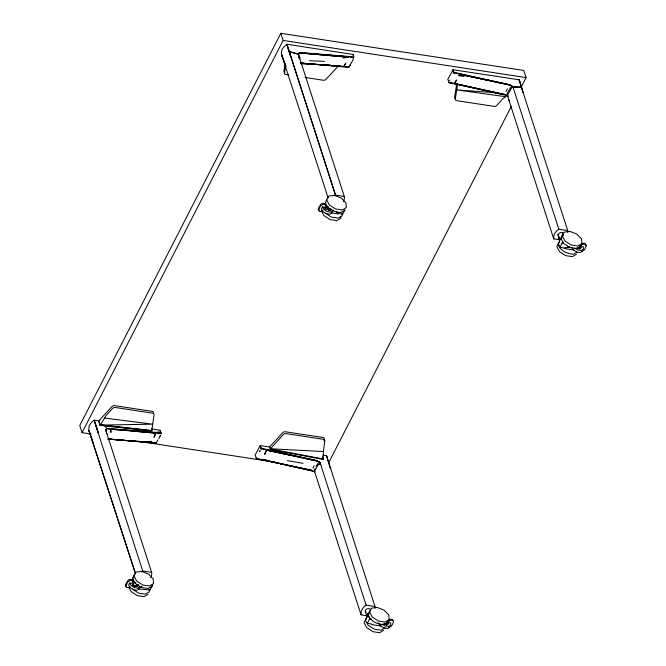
<?xml version="1.0" encoding="UTF-8"?>
<svg xmlns="http://www.w3.org/2000/svg" width="666" height="666" viewBox="0 0 666 666"><rect width="100%" height="100%" fill="white"/><g stroke="black" fill="none" stroke-linecap="round" stroke-linejoin="round"><path stroke-width="1" d="M369.772 611.463L369.214 611.921M323.385 451.556L322.993 459.498L323.152 458.957L270.279 448.951L283.391 434.482A2.256 1.59 -17.9 0 1 285.955 433.591L323.476 439.327A2.256 1.59 -17.9 0 1 324.825 440.817L323.385 451.556L270.571 448.767L270.671 449.35L269.63 446.911L282.792 432.642A2.256 1.59 -17.9 0 1 285.356 431.751L322.943 437.495A2.256 1.59 -17.9 0 1 324.292 438.986L323.992 440.942M152.364 584.398L152.298 586.113L148.218 588.536L141.542 587.512L135.398 583.533L132.651 578.454L135.881 572.144L141.608 571.403L148.426 574.067L153.155 578.887L153.58 583.607L149.5 586.03L142.824 585.006L136.68 581.027L133.941 575.948M342.249 213.128L342.158 215.701L338.078 218.123L331.402 217.099L325.249 213.12M580.694 244.38L580.627 246.104L576.548 248.518L569.871 247.502L563.727 243.515L560.98 238.436L564.21 232.134L569.938 231.385L576.756 234.049L581.485 238.869L581.909 243.598L577.83 246.012L571.153 244.996L565.009 241.009L562.27 235.93M100.266 425.349L151.573 431.218M256.452 458.499L311.696 470.321L256.61 458.691L255.095 455.236L259.765 446.128L260.797 445.654L269.272 446.953L270.687 449.55L323.243 459.448M351.007 63.103L349.126 66.983L348.393 67.341L300.974 63.079M160.381 430.935L159.948 430.228L151.482 428.937L151.756 430.76L154.054 414.702A2.256 1.59 -17.9 0 0 152.714 413.211L115.193 407.475A2.256 1.59 -17.9 0 0 112.629 408.366L106.277 415.309L100.225 425.108L98.834 420.804L112.03 406.526A2.256 1.59 -17.9 0 1 114.594 405.636L152.181 411.38A2.256 1.59 -17.9 0 1 153.521 412.87M261.197 448.101C259.432 449.4 263.103 449.442 261.197 448.101L260.414 445.671M453.879 72.178C452.397 73.643 455.669 73.776 453.879 72.178L453.096 69.755L447.777 79.321L449.292 82.775L505.377 94.622L455.153 83.683M507.492 95.696L509.174 100.791M298.659 57.884L298.701 53.105L299.467 52.897L348.526 56.818C352.697 56.46 355.428 60.706 352.947 54.437L286.921 44.264L283.425 47.403A13.52 9.557 -17.9 0 0 281.485 54.421L328.147 197.852M344.946 209.857L342.765 214.119L338.236 213.42L336.072 211.538M369.921 611.18L367.99 615.001L369.588 618.722L367.441 623.309L371.736 624.067L371.486 624.558L380.827 625.982L381.077 625.491M285.056 63.453L283.866 71.262A2.256 1.59 -17.9 0 0 284.807 72.652M285.672 65.301L284.499 73.035A2.256 1.59 -17.9 0 0 285.847 74.525L288.886 74.992M456.759 83.367L454.637 97.378A2.256 1.59 -17.9 0 0 455.128 98.535M161.164 433.708L160.265 430.353M457.575 84.549L455.269 99.151A2.256 1.59 -17.9 0 0 456.61 100.641L494.13 106.377A2.256 1.59 -17.9 0 0 496.703 105.486L503.046 98.543L506.968 95.704M507.925 96.861L506.759 95.538L507.359 93.257M314.76 472.094L314.077 471.453L314.802 468.789L315.484 469.438L314.76 472.094L361.114 614.86L366.958 615.767M132.442 581.809L132.617 580.719L131.743 579.628L130.02 579.362L128.247 580.044L125.674 584.307L125.499 585.406L126.374 586.488M132.75 582.783L132.934 581.684L132.059 580.602L130.336 580.336L127.672 582.001L125.807 586.371L126.682 587.462L128.405 587.728L130.186 587.046M585.739 245.621L585.913 244.522L585.039 243.431L583.316 243.173L581.543 243.856M139.269 587.87L139.028 589.327L136.663 590.284L133.258 589.61L130.17 587.595L128.646 585.031L129.704 582.966L132.035 583.324L132.775 584.798L136.472 586.463L137.887 585.963L138.137 584.723L133.616 586.455M332.134 211.097L331.768 213.286L329.404 214.236L325.999 213.57L322.91 211.555L321.387 208.991L322.444 206.926L324.775 207.284L325.524 208.758L329.22 210.423L330.627 209.923L330.885 208.683L329.82 210.739L326.715 206.868L325.233 209.599M333.067 209.765L332.825 211.222L330.461 212.179L327.056 211.505L323.967 209.49L322.444 206.926M160.098 436.13L160.398 435.439L158.941 438.519M353.063 55.012L352.947 54.437M366.75 615.958L365.251 611.296L365.651 609.865L367.141 608.791L369.022 608.558L370.413 609.29L370.662 610.63M106.943 434.082L105.661 429.986L106.785 428.812L155.852 432.733L161.139 433.757M104.321 418.048L152.672 424.175L100.225 425.108M151.731 430.586L151.557 431.135L151.731 430.586L100.541 424.908M507.609 95.03L512.47 86.372L510.789 85.215L459.232 74.184L510.347 84.973L454.354 72.394M327.297 208.125L327.972 206.535M291.242 455.369L266.55 450.099L264.718 454.179L266.55 450.099L317.665 460.889L261.671 448.318M559.498 239.951L558.033 234.54L559.04 233.208L560.83 232.509L562.57 232.775L563.444 233.874M353.43 58.75L351.506 62.829M299.292 58.933L300.1 57.184M312.953 468.198L314.194 465.676M134.332 575.149L132.409 578.97L134.008 582.692L132.692 585.248M559.89 240.551L558.349 243.614L559.948 247.336L564.477 248.027L569.189 246.736M367.299 616.308L364.069 622.618L366.808 627.697L372.96 631.676L379.637 632.7L383.716 630.286M559.656 241.025L556.809 246.578L559.557 251.656L565.7 255.636L572.377 256.66L576.456 254.237M521.345 86.838L526.082 77.589L523.784 70.463L280.811 33.3L79.77 425.524L82.076 432.659L91.3 434.074M82.076 432.659L283.117 40.435L280.811 33.3M152.864 442.674L156.302 442.798L157.959 439.743M324.658 208.375L325.674 205.644L324.8 204.554L323.077 204.296L320.413 205.96L318.556 210.331L319.43 211.422L321.145 211.688L322.927 211.005M137.437 586.097L138.137 584.723L133.708 586.58M138.703 588.952L149.883 590.034L152.406 585.506M507.634 92.574L511.804 85.698M328.838 462.42L511.388 106.269M559.948 247.336L562.129 243.073L562.853 242.757M573.817 249.45L573.568 249.941L564.227 248.518L569.363 246.686M386.23 624.159L387.487 621.703M578.97 248.118L580.652 244.838M386.247 624.941L387.987 621.536M579.22 248.443L580.419 245.513M386.546 625.124L389.111 620.862L390.892 620.179L392.615 620.446L393.489 621.536L393.306 622.627L391.625 625.907L388.961 627.572M579.287 249.084L581.851 244.822L583.632 244.139L585.356 244.405L586.23 245.496L586.047 246.587L584.373 249.867L581.701 251.532M387.262 624.583L388.32 622.519L390.651 622.877L390.709 625.216L388.678 626.448L385.364 626.09L382.109 624.283M580.003 248.543L581.06 246.478L583.391 246.836L583.449 249.176L581.418 250.408L578.113 250.05L574.858 248.235M315.484 469.438L318.215 464.543M505.985 91.475L507.367 88.886M349.192 66.75L348.726 66.891M298.593 55.961L298.701 53.105M316.092 466.258L319.106 461.596L320.354 462.803L321.52 466.899M300.99 63.187L343.673 66.542L345.746 63.212L343.673 66.542L325.857 65.176M319.788 462.287L320.055 462.878L318.631 464.926L320.354 462.803M449.642 80.653L449.916 80.012M108.292 439.002L155.711 443.256L156.502 442.582M338.877 65.476L325.932 79.371A2.256 1.59 -17.9 0 1 323.368 80.261L305.111 77.472M150.225 589.768L149.775 590.051M562.129 243.073L562.579 242.79M343.231 66.5L348.501 66.9M449.292 82.775L448.726 82.234M256.61 458.691L256.86 458.233L256.044 458.15M582.392 251.24L580.361 252.472L577.056 252.114L573.801 250.299L571.903 247.769M389.652 627.28L387.62 628.513L384.307 628.155L381.052 626.34L379.162 623.809L380.436 624.933M345.038 210.073L340.959 212.487C334.573 212.337 327.139 209.032 325.399 202.406L328.629 196.104L334.349 195.363L341.167 198.018L345.904 202.839L346.328 207.567L342.249 209.981L335.572 208.966L329.42 204.986L326.681 199.9M576.923 252.214L573.659 254.154C567.274 254.004 559.84 250.691 558.1 244.072M148.127 594.255L144.047 596.669L137.371 595.645L131.227 591.666L128.938 587.437M387.887 622.144L383.807 624.566C377.414 624.417 369.988 621.103 368.24 614.477L371.47 608.175L377.189 607.434L384.016 610.089L388.744 614.918L389.169 619.638L385.09 622.061L378.413 621.037L372.269 617.057L369.522 611.979M384.998 627.78L380.919 630.194L374.242 629.17L368.098 625.191L365.351 620.113M343.415 201.498A13.52 9.557 -17.9 0 0 344.33 196.437L335.256 195.046A13.52 9.557 -17.9 0 0 334.382 195.737M322.993 459.582L323.485 459.324L322.744 456.759M98.834 420.804L93.981 420.246A13.52 9.557 -17.9 0 0 88.969 426.789L88.811 430.336L93.049 442.499M150.749 577.389A13.52 9.557 -17.9 0 0 151.648 572.352L142.574 570.962A13.52 9.557 -17.9 0 0 141.467 571.861M375.116 608.15A13.52 9.557 -17.9 0 0 375.033 606.518L365.967 605.128A13.52 9.557 -17.9 0 0 361.03 614.751L361.114 614.86M512.47 86.372L512.737 86.963L521.361 87.138L567.715 230.602A13.52 9.557 -17.9 0 1 567.79 232.317M140.085 587.262L137.72 588.22L134.316 587.554L131.227 585.531L129.704 582.966M348.526 56.818L299.617 52.589L353.646 56.851M104.404 425.424L106.935 428.504L160.972 432.767M388.794 619.896L390.576 619.213L392.299 619.48L393.173 620.562M326.748 206.835L327.264 206.735M567.69 230.536L558.649 229.212A13.52 9.557 -17.9 0 0 553.712 238.836L559.64 239.852L558.033 234.54L559.673 239.877M139.077 587.229L142.008 586.421M139.394 587.137L141.275 586.621M343.273 57.934L348.443 57.243L299.9 52.93L348.443 57.243M107.817 439.094L145.255 442.024L151.715 441.4L146.487 441.858M453.096 69.755L519.189 79.787L519.488 81.702M465.251 75.466L458.624 75.608L464.269 76.44M309.582 60.731L324.567 61.389M512.737 86.963L521.361 87.138L519.189 79.787L522.935 92.308M301.706 63.844L323.385 64.793M326.482 64.935L330.611 65.11M496.936 92.799L456.726 89.91L505.286 96.67M145.255 442.024L150.999 442.465L127.556 440.551M108.308 439.102L150.999 442.465M313.594 64.211L300.508 63.153M300.865 63.054L343.673 66.542M108.267 438.977L125.799 440.401M106.935 428.504L155.852 432.733M117.732 429.77L110.847 429.17L110.889 432.317L110.847 429.17L155.761 433.158L154.029 437.246L155.761 433.158L132.326 431.06M157.692 431.901L160.439 432.167M100.674 425L151.623 430.652M159.024 433.574L158.009 433.441M451.14 82.892L452.164 83.042M454.145 83.458L449.134 82.584M303.047 463.353L287.387 460.631M257.226 458.699L258.325 458.866M283.117 40.435L526.082 77.589M331.443 212.912L337.978 213.919L338.236 213.42L335.914 211.397M323.102 455.178L326.673 455.827A13.52 9.557 -17.9 0 1 326.815 457.509M138.461 441.283L275.832 462.296M134.008 582.692L135.814 582.966M369.588 618.722L371.403 618.997M314.077 471.453L261.78 459.407L267.482 460.356M346.403 66.866L346.936 66.958M263.228 449.517L263.769 449.608M454.354 72.894L510.347 84.973M261.68 448.809L317.665 460.889M459.232 74.184L510.298 85.106M266.55 450.099L319.106 461.596M306.585 458.649L313.803 460.206M454.287 83.633L506.759 95.538M261.613 459.557L312.612 470.804L261.78 459.407M485.789 90.543L501.49 94.031L454.462 83.491L456.435 80.136L454.462 83.491L479.012 89.028M335.522 194.98L289.277 51.64L298.451 54.187L289.277 51.64L286.921 44.264L335.431 194.98M283.783 60.606L281.527 54.495M88.903 430.444L135.573 573.817M105.586 429.961L105.719 429.545M577.031 247.844L580.169 248.659L581.243 247.869L581.06 246.478M383.658 623.551L387.429 624.7L388.503 623.909L388.32 622.519M100.633 425.574L99.9 425.133L98.51 420.837M132.509 589.16L138.653 593.148L145.33 594.164L149.409 591.749L149.242 589.86M377.988 622.793L380.303 624.816M325.358 204.67L324.492 203.588L322.769 203.321L320.987 204.004L318.423 208.267L318.24 209.365L319.114 210.448M365.251 611.296L366.117 612.395M326.998 206.76L329.82 210.739M321.228 210.548L323.967 215.626L330.111 219.605L336.788 220.629L340.867 218.207L340.701 216.317M281.651 54.545L285.864 66.65L284.149 61.655M88.969 430.461L135.498 573.792M508.341 98.476L509.09 100.683M558.807 229.146L512.945 86.888M509.115 100.741L553.762 238.928M452.664 69.955L453.504 72.561M344.247 196.328L298.343 54.071M374.983 606.426L326.515 455.702L330.253 468.223M321.42 466.924L366.092 605.069M259.99 445.87L260.831 448.484M151.598 572.26L106.327 431.926M142.707 570.904L94.089 420.196M563.319 235.131L562.57 232.775L563.311 235.123M286.763 44.272L290.717 56.843M320.055 462.878L320.629 464.702M519.313 79.837L523.06 92.374M322.744 457.5L323.235 459.207M353.455 57.459L353.388 56.96M160.772 433.383L160.706 432.875M106.036 429.012L106.285 431.976M298.393 53.63L298.451 54.187M350.757 56.577L350.791 57.076M158.083 432.492L158.117 432.992M507.742 96.37L507.9 95.663L507.742 96.37M365.834 619.472L367.224 615.784L365.834 619.472M561.929 235.914L560.556 239.569L562.678 235.348L561.954 235.881M260.023 450.732L259.748 451.373L260.023 450.732M367.307 614.876L368.073 613.436L367.307 614.876M350.374 64.868L350.058 65.476L350.374 64.868M96.603 427.555L94.239 420.179L98.218 432.742L96.603 427.555"/></g></svg>
